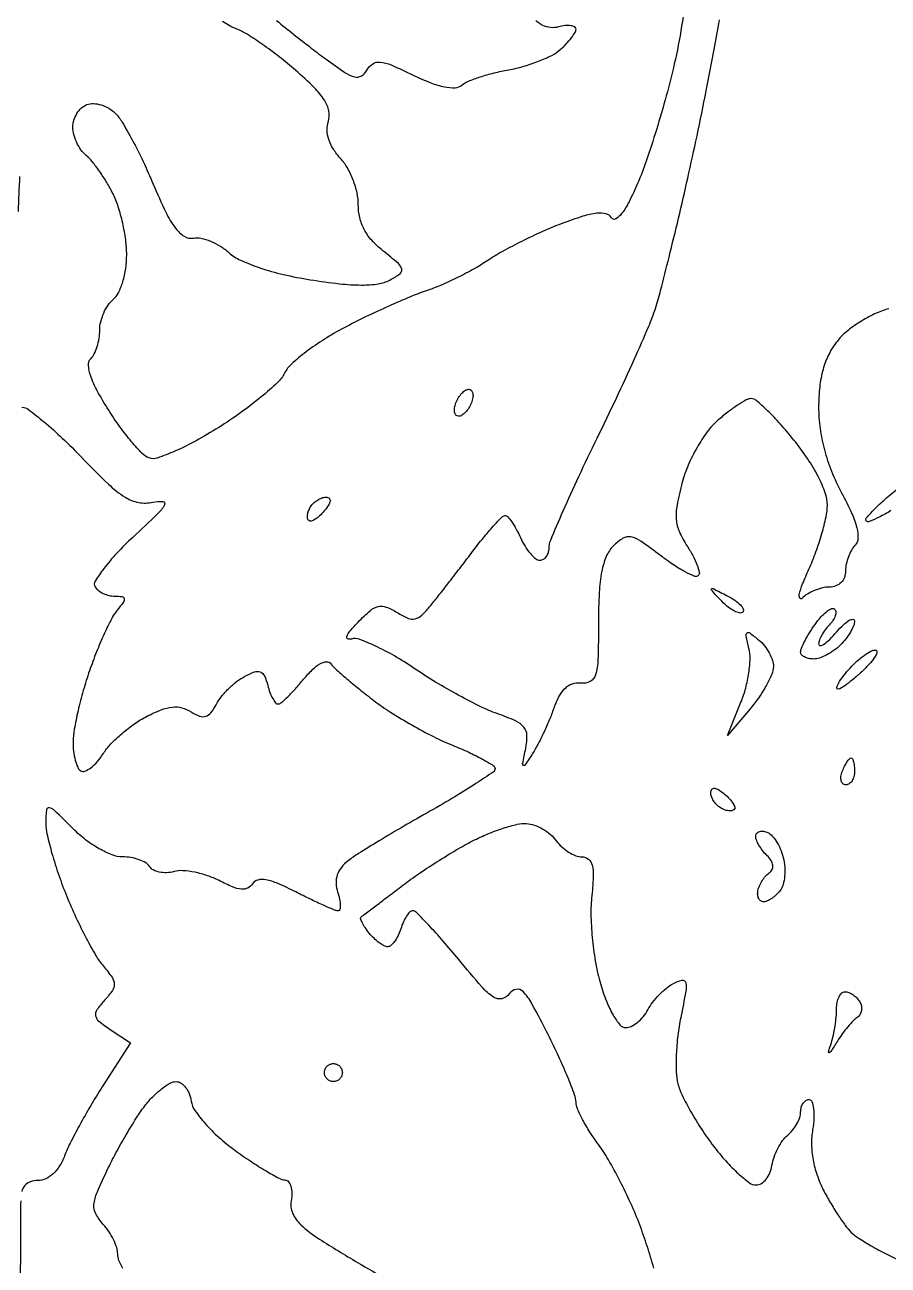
# Model space of a CAD drawing. Extents: x 0 to 102, y 0 to 135.
# Drawn here: x 20.61 to 28.74, y 14.09 to 25.76 of the extents above; entities that cross this region are included whole.
import ezdxf

# ---------------------------------------------------------------- set-up
doc = ezdxf.new("R2010")
doc.units = 0
doc.header["$MEASUREMENT"] = 0

msp = doc.modelspace()

# ---------------------------------------------------------------- linework, layer by layer
for points in [[(1.089696, 37.691352, 0.000005), (1.071462, 36.23994, 0.000218)], [(26.869958, 26.253254, -0.006603), (26.797442, 25.75057, -0.017911), (26.728638, 25.397178, -0.009685), (26.652882, 25.097341, -0.007705), (26.55991, 24.776748, -0.007801), (26.464519, 24.482275, -0.019349), (26.38307, 24.270753, -0.015797), (26.3028, 24.099294, -0.044549), (26.23275, 23.987184, -0.096382), (26.177296, 23.937446, -0.409933), (26.1382, 23.946978, 0.194093), (26.085375, 23.985802, 0.091868), (25.999586, 23.991572, 0.048826), (25.868252, 23.96308, 0.012779), (25.664523, 23.891755, 0.014525), (25.486599, 23.818335, 0.010402), (25.291967, 23.726415, 0.010517), (25.110093, 23.631022, 0.02212), (24.973989, 23.54789, -0.020541), (24.845183, 23.468657, -0.012734), (24.688049, 23.385863, -0.012769), (24.52848, 23.311921, -0.022408), (24.392521, 23.260188, 0.018785), (24.244165, 23.204966, 0.007091), (24.040942, 23.117101, 0.007012), (23.822316, 23.015165, 0.008486), (23.620242, 22.913208, 0.019765), (23.433696, 22.805461, 0.021549), (23.261713, 22.68618, 0.021627), (23.124301, 22.572136, 0.091442), (23.05961, 22.487468, -0.086426), (22.992811, 22.398214, -0.016376), (22.839839, 22.263196, -0.017047), (22.648415, 22.115763, -0.014917), (22.438833, 21.974714, -0.016009), (22.226634, 21.850233, -0.021858), (22.027514, 21.752864, -0.019467), (21.860095, 21.68751, -0.176718), (21.782946, 21.68879, -0.108213), (21.719358, 21.730633, -0.017687), (21.619561, 21.840402, -0.018764), (21.509781, 21.980415, -0.015564), (21.403424, 22.137117, -0.016125), (21.296163, 22.318962, -0.041352), (21.234195, 22.458465, -0.061905), (21.212218, 22.560712, -0.221904), (21.234461, 22.621901, 0.082866), (21.266993, 22.667465, 0.037386), (21.294308, 22.735863, 0.035688), (21.312949, 22.814113, 0.040654), (21.3192, 22.890861, -0.059505), (21.328547, 22.969124, -0.04386), (21.356477, 23.051904, -0.0446), (21.397502, 23.126608, -0.071804), (21.4461, 23.1804, 0.10556), (21.495557, 23.243118, 0.041074), (21.53626, 23.346437, 0.037836), (21.563769, 23.470882, 0.035493), (21.573, 23.600761, 0.033437), (21.563666, 23.740187, 0.021802), (21.535207, 23.899017, 0.021935), (21.493681, 24.052185, 0.03855), (21.444345, 24.1737, 0.019862), (21.385904, 24.280053, 0.017403), (21.316721, 24.386348, 0.017749), (21.247461, 24.477971, 0.048864), (21.190545, 24.535457, -0.065065), (21.142637, 24.587075, -0.044404), (21.102161, 24.656248, -0.044451), (21.074585, 24.731365, -0.065842), (21.0654, 24.800814, -0.07564), (21.075376, 24.866379, -0.06468), (21.104604, 24.929915, -0.066831), (21.147835, 24.98189, -0.09456), (21.19886, 25.013524, -0.103789), (21.259724, 25.023319, -0.062458), (21.332058, 25.010752, -0.058582), (21.404253, 24.979046, -0.063726), (21.464887, 24.93217, -0.061686), (21.529732, 24.848993, -0.011708), (21.62465, 24.681491, -0.012338), (21.72668, 24.479361, -0.011052), (21.822604, 24.264951, 0.011943), (21.941291, 24.000926, 0.048441), (22.032307, 23.850168, 0.092928), (22.114755, 23.774047, 0.185923), (22.200519, 23.757327, -0.096537), (22.272027, 23.756085, -0.044249), (22.361551, 23.72856, -0.041604), (22.453678, 23.681775, -0.045043), (22.534192, 23.621443, 0.077079), (22.645044, 23.548936, 0.025652), (22.826165, 23.477831, 0.023358), (23.049703, 23.414495, 0.0179), (23.298936, 23.365633, 0.011299), (23.577256, 23.327773, 0.027104), (23.785037, 23.315623, 0.036774), (23.940609, 23.326421, 0.087366), (24.050439, 23.362465, 0.032667), (24.146353, 23.422159, 0.304553), (24.162559, 23.46554, 0.158299), (24.13098, 23.51731, 0.008985), (23.984778, 23.638248, -0.041061), (23.880172, 23.736722, -0.061252), (23.808162, 23.839499, -0.066018), (23.766759, 23.950518, -0.058243), (23.753342, 24.073398, 0.056856), (23.741769, 24.18217, 0.037094), (23.70518, 24.303127, 0.037099), (23.651129, 24.417327, 0.056946), (23.586731, 24.505653, -0.044394), (23.518546, 24.594416, -0.062159), (23.475802, 24.684707, -0.070624), (23.460002, 24.773047, -0.086034), (23.471352, 24.856181, 0.129034), (23.476289, 24.953508, 0.091707), (23.43467, 25.055083, 0.055295), (23.336905, 25.175427, 0.016323), (23.162088, 25.336799, 0.012685), (23.00938, 25.462172, 0.012615), (22.850236, 25.579876, 0.012552), (22.706113, 25.675643, 0.047247), (22.60935, 25.724426, -0.028157), (22.536559, 25.757707, -0.038027), (22.475296, 25.796215, -0.042137)], [(22.98389, 25.803903, 0.00312), (23.145783, 25.674271, 0.003115), (23.310253, 25.545909, 0.005171), (23.450715, 25.439981, 0.011527), (23.625758, 25.316923, 0.082578), (23.719623, 25.274451, 0.203774), (23.782808, 25.283479, 0.129882), (23.835182, 25.337651, -0.116736), (23.889716, 25.397062, -0.177501), (23.95699, 25.413839, -0.075769), (24.061579, 25.38622, -0.010161), (24.269202, 25.291062, 0.019087), (24.435207, 25.218535, 0.043808), (24.565966, 25.180058, 0.062093), (24.664959, 25.172661, 0.161646), (24.730735, 25.19817, -0.07632), (24.790329, 25.233741, -0.017683), (24.900317, 25.273942, -0.017852), (25.031661, 25.31162, -0.016626), (25.1685, 25.340845, 0.025818), (25.308917, 25.373543, 0.022941), (25.450985, 25.421615, 0.023604), (25.574828, 25.476824, 0.062915), (25.65495, 25.530728, 0.022423), (25.711628, 25.584892, 0.027142), (25.75951, 25.640716, 0.027463), (25.793894, 25.690998, 0.137066), (25.803, 25.723592, 0.275861), (25.790474, 25.744567, 0.092014), (25.755035, 25.755943, 0.060881), (25.7023, 25.756233, 0.034929), (25.639713, 25.744459, -0.086025), (25.562568, 25.737952, -0.092656), (25.489874, 25.758248, -0.083442), (25.423659, 25.805874, -0.055684)], [(28.746698, 23.092414, 0.042843), (28.614032, 23.043002, 0.030224), (28.474525, 22.966317, 0.030653), (28.349147, 22.875989, 0.054724), (28.260248, 22.785377, 0.052232), (28.183044, 22.66282, 0.046326), (28.129185, 22.521954, 0.041093), (28.097594, 22.358108, 0.027089), (28.0872, 22.166391, 0.033967), (28.100779, 21.966741, 0.03155), (28.141307, 21.765668, 0.030323), (28.208809, 21.563731, 0.026372), (28.30302, 21.3615, -0.015397), (28.397155, 21.17049, -0.044044), (28.446355, 21.030995, -0.069895), (28.457565, 20.930858, -0.191624), (28.42992, 20.86668, 0.069209), (28.39584, 20.821588, 0.038971), (28.36712, 20.759148, 0.038054), (28.347539, 20.690307, 0.050305), (28.341, 20.62548, -0.088972), (28.33004, 20.564376, -0.108028), (28.2987, 20.5155, -0.108028), (28.249824, 20.48416, -0.088972), (28.18872, 20.4732, 0.058297), (28.122623, 20.465467, 0.038794), (28.049906, 20.442136, 0.038867), (27.981886, 20.40795, 0.059756), (27.930001, 20.36745, -0.502429), (27.909814, 20.370481, -0.183407), (27.90543, 20.404595, -0.03583), (27.936459, 20.502605, -0.011672), (27.995823, 20.6424, 0.018783), (28.061901, 20.804367, 0.017028), (28.118028, 20.976183, 0.017331), (28.157672, 21.133384, 0.051036), (28.169942, 21.244082, 0.089253), (28.150228, 21.359183, 0.031887), (28.083341, 21.512484, 0.028767), (27.98246, 21.683604, 0.022538), (27.85455, 21.857107, 0.012416), (27.72686, 22.007124, 0.01769), (27.605641, 22.133296, 0.013771), (27.500653, 22.229643, 0.18784), (27.4527, 22.246801, 0.11947), (27.406527, 22.234243, 0.01864), (27.3249, 22.185241, 0.019843), (27.231335, 22.118783, 0.016129), (27.136438, 22.040534, 0.053281), (27.039152, 21.934531, 0.02908), (26.942609, 21.78651, 0.028366), (26.859828, 21.620713, 0.036271), (26.803907, 21.459479, 0.017343), (26.754279, 21.244287, 0.06794), (26.746624, 21.108484, 0.086364), (26.776377, 20.992765, 0.039039), (26.851979, 20.855031, -0.022375), (26.905642, 20.764546, -0.033433), (26.943433, 20.680757, -0.035473), (26.963455, 20.61266, -0.255459), (26.954162, 20.580962, -0.304432), (26.920472, 20.574331, -0.022529), (26.831181, 20.616555, -0.02524), (26.721917, 20.681643, -0.015974), (26.601161, 20.767789, 0.011052), (26.412767, 20.905006, 0.100642), (26.319962, 20.944988, 0.190017), (26.245287, 20.932217, 0.060188), (26.154708, 20.861165, 0.09715), (26.088557, 20.76273, 0.051768), (26.045798, 20.621795, 0.035254), (26.021685, 20.422902, 0.012543), (26.0145, 20.136523, -0.006347), (26.010093, 19.789404, -0.065147), (25.987908, 19.647882, -0.203684), (25.936943, 19.585815, -0.145893), (25.847705, 19.568495, 0.10139), (25.767262, 19.560094, 0.111463), (25.699657, 19.520652, 0.084693), (25.642554, 19.445795, 0.03729), (25.592959, 19.3311, -0.01513), (25.551245, 19.221555, -0.01097), (25.49849, 19.102151, -0.011099), (25.443344, 18.990896, -0.023677), (25.394865, 18.9081, -0.003359), (25.322156, 18.798033, -0.425796), (25.30749, 18.795436, -0.292048), (25.300835, 18.812461, -0.002539), (25.329927, 18.955435, 0.056055), (25.341355, 19.076879, 0.169153), (25.312994, 19.153784, 0.116055), (25.234527, 19.213595, 0.020187), (25.060317, 19.283144, -0.028974), (24.907464, 19.347302, -0.010913), (24.701296, 19.453892, -0.010768), (24.481422, 19.579935, -0.012888), (24.2802, 19.708296, 0.016962), (24.092735, 19.825743, 0.022503), (23.914305, 19.918809, 0.020705), (23.763011, 19.981772, 0.162827), (23.688, 19.984033, -0.185551), (23.654338, 19.986537, -0.396798), (23.645611, 20.008763, -0.080596), (23.677524, 20.061739, -0.015752), (23.752404, 20.144651, -0.0234), (23.864745, 20.250991, -0.11846), (23.94091, 20.290194, -0.153004), (24.016237, 20.285358, -0.047655), (24.118833, 20.234141, 0.038363), (24.219583, 20.18149, 0.153483), (24.288006, 20.174605, 0.141759), (24.351225, 20.207997, 0.031042), (24.435129, 20.299677, 0.003532), (24.506466, 20.389348, 0.001186), (24.609385, 20.521253, 0.00118), (24.722579, 20.667752, 0.001349), (24.8301, 20.808372, -0.008301), (24.930967, 20.936557, -0.01227), (25.023996, 21.045264, -0.007521), (25.104589, 21.132225, -0.184539), (25.13377, 21.146083, -0.236709), (25.158522, 21.13601, -0.026441), (25.197299, 21.086721, -0.027633), (25.239462, 21.019241, -0.018926), (25.280007, 20.9385, 0.031507), (25.323245, 20.857539, 0.039814), (25.373449, 20.789128, 0.044326), (25.423052, 20.741076, 0.171894), (25.462786, 20.727, 0.128909), (25.495741, 20.73564, 0.100715), (25.523816, 20.759946, 0.08902), (25.542694, 20.796304, 0.075477), (25.5492, 20.839155, -0.099892), (25.564531, 20.915126, -0.00357), (25.682429, 21.189847, -0.006457), (25.828974, 21.513262, -0.004466), (26.002747, 21.875505, 0.00402), (26.183313, 22.251049, 0.004516), (26.350807, 22.615197, 0.004154), (26.487933, 22.927474, 0.024181), (26.550736, 23.0958, 0.01374), (26.599814, 23.26566, 0.0026), (26.679173, 23.578284, 0.002776), (26.767958, 23.944506, 0.002544), (26.85535, 24.3225, 0.003387), (26.942204, 24.71957, 0.002812), (27.029377, 25.143185, 0.002838), (27.10486, 25.532207, 0.007664), (27.152648, 25.809523, 0.007777)], [(20.574759, 14.69925, -0.00007), (20.574095, 14.568277, -0.000003), (20.571814, 14.131445, -0.000005), (20.569095, 13.612605, -0.000004), (20.566051, 13.033596, 0.002312)], [(20.56403, 24.337611, 0.000411), (20.550094, 24.008026, 0.00048)], [(20.586584, 22.1652, -0.164268), (20.649522, 22.143949, -0.011706), (20.795892, 22.026871, -0.015493), (20.966269, 21.874685, -0.011034), (21.147852, 21.694292, 0.010095), (21.400642, 21.442213, 0.050776), (21.557873, 21.319595, 0.094702), (21.685698, 21.269718, 0.101067), (21.819848, 21.272168, -0.076364), (21.912025, 21.278379, -0.548174), (21.928925, 21.246135, -0.071072), (21.86313, 21.161714, -0.004333), (21.630312, 20.941229, 0.016781), (21.477829, 20.789449, 0.025986), (21.357866, 20.647654, 0.023682), (21.275807, 20.528445, 0.284605), (21.275755, 20.475053, 0.092678), (21.305887, 20.441947, 0.053011), (21.352343, 20.413996, 0.050467), (21.406895, 20.395013, 0.058572), (21.461452, 20.3886, -0.037408), (21.528321, 20.38359, -0.323871), (21.548434, 20.363853, -0.200675), (21.540451, 20.329403, -0.017236), (21.483939, 20.256325, 0.053815), (21.432044, 20.178007, 0.012099), (21.36187, 20.034015, 0.01241), (21.288646, 19.862956, 0.011734), (21.222542, 19.685275, 0.013609), (21.164299, 19.500587, 0.012659), (21.11465, 19.308516, 0.012755), (21.079212, 19.135586, 0.041145), (21.068162, 19.018843, 0.030825), (21.072648, 18.928279, 0.036923), (21.088344, 18.844381, 0.040131), (21.111867, 18.777665, 0.150631), (21.140746, 18.744619, 0.241136), (21.179352, 18.741511, 0.065154), (21.234189, 18.773129, 0.050823), (21.295093, 18.830406, 0.033635), (21.353043, 18.907066, -0.046164), (21.424772, 18.997177, -0.02434), (21.528761, 19.095532, -0.024003), (21.645927, 19.186634, -0.033925), (21.758919, 19.255146, -0.024497), (21.898468, 19.318853, -0.068271), (22.002758, 19.344701, -0.091819), (22.091255, 19.337917, -0.074793), (22.178604, 19.300062, 0.047327), (22.259751, 19.259487, 0.166956), (22.317196, 19.257291, 0.157281), (22.36598, 19.290999, 0.040709), (22.41842, 19.372317, -0.046799), (22.465104, 19.442811, -0.028329), (22.53229, 19.517121, -0.028225), (22.608051, 19.58392, -0.043725), (22.681004, 19.631591, -0.032089), (22.776335, 19.674994, -0.182837), (22.831046, 19.675071, -0.2015), (22.868967, 19.639177, -0.039871), (22.900432, 19.548929, 0.025228), (22.921689, 19.481697, 0.036304), (22.947657, 19.424962, 0.039868), (22.974355, 19.384345, 0.2314), (22.996739, 19.3734, 0.180224), (23.025381, 19.384071, 0.013151), (23.088599, 19.441741, 0.017033), (23.161633, 19.516925, 0.012019), (23.238672, 19.60605, -0.026867), (23.322921, 19.697859, -0.064673), (23.396472, 19.753245, -0.113495), (23.454791, 19.770664, -0.252378), (23.49565, 19.751914, 0.047704), (23.539508, 19.704025, 0.006552), (23.641279, 19.614608, 0.007475), (23.765137, 19.511796, 0.006259), (23.8995, 19.406359, 0.021383), (24.058101, 19.295492, 0.012554), (24.256445, 19.176003, 0.012544), (24.461129, 19.066297, 0.020841), (24.639433, 18.985545, -0.011499), (24.793337, 18.91928, -0.017627), (24.923109, 18.854203, -0.012345), (25.024694, 18.795395, -0.259563), (25.041283, 18.765976, -0.249093), (25.024096, 18.733183, -0.004885), (24.861335, 18.624196, -0.010484), (24.663323, 18.500244, -0.00669), (24.42825, 18.3641, 0.003746), (24.182005, 18.223414, 0.004316), (23.949328, 18.085457, 0.003883), (23.754162, 17.965372, 0.024969), (23.659177, 17.899087, 0.058715), (23.59384, 17.834901, 0.088007), (23.555494, 17.764948, 0.091163), (23.544325, 17.687949, 0.067491), (23.559128, 17.603013, -0.025264), (23.576794, 17.535741, -0.045475), (23.583357, 17.479128, -0.065257), (23.579205, 17.440029, -0.346625), (23.563431, 17.4276, -0.099893), (23.529695, 17.434408, -0.004962), (23.425364, 17.479527, -0.007839), (23.302034, 17.536653, -0.005573), (23.165554, 17.604374, 0.015508), (22.996542, 17.684092, 0.056124), (22.883011, 17.718912, 0.106419), (22.806581, 17.71688, 0.197146), (22.75715, 17.680996, -0.144551), (22.713178, 17.641636, -0.13554), (22.653701, 17.631209, -0.075191), (22.569, 17.652474, -0.020296), (22.443189, 17.711192, 0.037113), (22.334001, 17.75775, 0.032725), (22.214463, 17.78999, 0.034177), (22.102507, 17.80459, 0.07945), (22.01851, 17.796399, -0.054261), (21.948269, 17.785973, -0.060141), (21.879904, 17.791536, -0.068526), (21.823532, 17.81136, -0.136391), (21.789055, 17.84323, 0.120854), (21.753119, 17.878544, 0.048108), (21.690161, 17.908184, 0.043954), (21.612939, 17.928397, 0.042064), (21.532215, 17.9352, -0.093504), (21.437106, 17.953143, -0.03545), (21.31456, 18.011405, -0.033485), (21.18655, 18.09557, -0.034222), (21.071908, 18.195508, 0.003806), (20.894277, 18.370455, 0.139854), (20.844522, 18.397139, 0.451137), (20.817223, 18.377099, 0.022495), (20.8116, 18.252179, 0.056357), (20.823947, 18.14298, 0.013474), (20.869578, 17.965854, 0.013678), (20.933419, 17.764081, 0.013152), (21.008972, 17.563413, 0.012138), (21.095325, 17.365094, 0.011988), (21.191541, 17.170366, 0.01193), (21.283859, 17.004058, 0.0444), (21.353321, 16.906626, -0.023207), (21.434857, 16.801936, -0.145678), (21.45632, 16.738439, -0.1633), (21.438282, 16.677346, -0.031191), (21.365092, 16.585569, 0.028914), (21.291503, 16.494149, 0.206093), (21.279735, 16.439852, 0.178814), (21.310445, 16.389415, 0.020962), (21.41882, 16.31072), (21.607754, 16.185273), (21.34199, 15.770086, 0.009127), (21.233794, 15.594065, 0.00829), (21.128467, 15.40852, 0.008329), (21.039769, 15.239415, 0.026281), (20.988306, 15.12225, -0.048401), (20.941079, 15.026455, -0.066872), (20.880262, 14.952513, -0.078255), (20.810824, 14.905744, -0.109575), (20.738043, 14.8896, 0.081058), (20.665631, 14.877783, 0.135384), (20.614764, 14.843529, 0.120193), (20.584857, 14.784619, 0.056459)], [(28.768222, 21.192793, -0.02039), (28.657164, 21.131553, -0.015492), (28.565816, 21.089416, -0.30567), (28.536974, 21.095026, -0.394161), (28.536064, 21.121422, -0.013906), (28.6114, 21.203227, -0.019103), (28.714241, 21.301075, -0.011345), (28.843685, 21.410023, -0.021428)], [(26.536725, 14.064755, 0.009746), (26.472993, 14.272629, 0.01075), (26.403119, 14.471118, 0.016296), (26.319943, 14.671996, 0.012286), (26.216062, 14.887195, 0.012457), (26.108311, 15.084801, 0.027884), (26.014644, 15.227804, -0.017176), (25.933621, 15.34591, -0.020005), (25.86517, 15.463562, -0.019415), (25.815658, 15.566559, -0.102678), (25.803, 15.627549, 0.090327), (25.790356, 15.69697, 0.008278), (25.725561, 15.860673, 0.010484), (25.64034, 16.05441, 0.008026), (25.539378, 16.262657, 0.007142), (25.388166, 16.551862, 0.065218), (25.305074, 16.666716, 0.25251), (25.240167, 16.688194, 0.193437), (25.175656, 16.647993, -0.174918), (25.105268, 16.600549, -0.21292), (25.02767, 16.614094, -0.065252), (24.916724, 16.711934, -0.007336), (24.699028, 16.968774, 0.006968), (24.55055, 17.14421, 0.010562), (24.416141, 17.292177, 0.005567), (24.299844, 17.41219, 0.197519), (24.264751, 17.427025, 0.20676), (24.238944, 17.416181, 0.045323), (24.208191, 17.377729, 0.040038), (24.178089, 17.323148, 0.029165), (24.1533, 17.2584, -0.034498), (24.127708, 17.19363, -0.045126), (24.095239, 17.138903, -0.052352), (24.061111, 17.100786, -0.186087), (24.031058, 17.0892, -0.124799), (23.997561, 17.097693, -0.034233), (23.951216, 17.127077, -0.032358), (23.901508, 17.168793, -0.028803), (23.855503, 17.218144, -0.023025), (23.816883, 17.269298, -0.037733), (23.789678, 17.316243, -0.044737), (23.775589, 17.353634, -0.314041), (23.781694, 17.371026, 0.006213), (23.805342, 17.388523, 0.000181), (23.904551, 17.463912, 0.000364), (24.02123, 17.552778, 0.000251), (24.1533, 17.653621, -0.012909), (24.307462, 17.765271, -0.008287), (24.4917, 17.887145, -0.008328), (24.676156, 18.000539, -0.015432), (24.8301, 18.085375, -0.020223), (24.972073, 18.150895, -0.020257), (25.118797, 18.20469, -0.020573), (25.250296, 18.241051, -0.072019), (25.3377, 18.248484, -0.071559), (25.410576, 18.233572, -0.044837), (25.489671, 18.196884, -0.044147), (25.562676, 18.145624, -0.060196), (25.617447, 18.086849, 0.050246), (25.669401, 18.028831, 0.044667), (25.733861, 17.979747, 0.047247), (25.800507, 17.946136, 0.093439), (25.858513, 17.9352, -0.172438), (25.919987, 17.91335, -0.165658), (25.955125, 17.857232, -0.069932), (25.965132, 17.748116, -0.012822), (25.950162, 17.545697, 0.032387), (25.943944, 17.366649, 0.01808), (25.958376, 17.14894, 0.017976), (25.988996, 16.928942, 0.027734), (26.032709, 16.741997, 0.022724), (26.088992, 16.577998, 0.036836), (26.153033, 16.445312, 0.042804), (26.217148, 16.353355, 0.222668), (26.271687, 16.3278, 0.115683), (26.323214, 16.339883, 0.054743), (26.381009, 16.376933, 0.050067), (26.435801, 16.431081, 0.050007), (26.478762, 16.495061, -0.041708), (26.524086, 16.565037, -0.028077), (26.586481, 16.637004, -0.028321), (26.655237, 16.70026, -0.048973), (26.719763, 16.743395, -0.06993), (26.801231, 16.773296, -0.413831), (26.835684, 16.751085, -0.098753), (26.837011, 16.670999, -0.005438), (26.789103, 16.423465, 0.021127), (26.76174, 16.253697, 0.018721), (26.747411, 16.075227, 0.019126), (26.746693, 15.91352, 0.053073), (26.762522, 15.801084, 0.051716), (26.802451, 15.691441, 0.016358), (26.883811, 15.537163, 0.01614), (26.986395, 15.369951, 0.01726), (27.097396, 15.213503, 0.019609), (27.213321, 15.073276, 0.025463), (27.330673, 14.954872, 0.024689), (27.435453, 14.868467, 0.161434), (27.499304, 14.8473, 0.139899), (27.548111, 14.861229, 0.084011), (27.593592, 14.901411, 0.072436), (27.62895, 14.96108, 0.0623), (27.648129, 15.031506, -0.048747), (27.667107, 15.109445, -0.035613), (27.702438, 15.191301, -0.036276), (27.747591, 15.264752, -0.063678), (27.796179, 15.316815, 0.050009), (27.842792, 15.36411, 0.042005), (27.882215, 15.422453, 0.043865), (27.909215, 15.482492, 0.08393), (27.918, 15.534459, -0.066242), (27.923928, 15.579009, -0.08339), (27.941289, 15.616766, -0.099299), (27.967048, 15.642019, -0.145393), (27.997281, 15.651, -0.315937), (28.024685, 15.631764, -0.057419), (28.039783, 15.567867, -0.043702), (28.042523, 15.476482, -0.025881), (28.030637, 15.367995, 0.04451), (28.020616, 15.228892, 0.039788), (28.034581, 15.084756, 0.038641), (28.07193, 14.94051, 0.036677), (28.131526, 14.801082, 0.013393), (28.196073, 14.684054, 0.012291), (28.268591, 14.567194, 0.012397), (28.338422, 14.466161, 0.038978), (28.391965, 14.403549, 0.053623), (28.459469, 14.349156, 0.012903), (28.582503, 14.274516, 0.013102), (28.728975, 14.195767, 0.012657), (28.881048, 14.123842, 0.018735)], [(21.538102, 14.062525, -0.038294), (21.50019, 14.13813, -0.09737), (21.4884, 14.1981, 0.079505), (21.478822, 14.257957, 0.034351), (21.448337, 14.332965, 0.03289), (21.40421, 14.409952, 0.037354), (21.352014, 14.477082, -0.061481), (21.282578, 14.575849, -0.145854), (21.264878, 14.663039, -0.080107), (21.294067, 14.777709, -0.010428), (21.399576, 15.007775, -0.011871), (21.482455, 15.169098, -0.009381), (21.57945, 15.339655, -0.009506), (21.675513, 15.494642, -0.023166), (21.753603, 15.603981, -0.03006), (21.827157, 15.686733, -0.033756), (21.907465, 15.756686, -0.035967), (21.982963, 15.805848, -0.127), (22.038556, 15.8202, -0.147424), (22.084481, 15.806358, -0.082133), (22.127628, 15.766213, -0.06971), (22.161575, 15.706694, -0.058338), (22.180466, 15.636413, 0.115471), (22.215569, 15.547489, 0.02993), (22.311298, 15.425593, 0.028786), (22.440375, 15.295931, 0.025752), (22.5882, 15.17673, 0.009945), (22.740865, 15.070658, 0.013019), (22.884687, 14.980228, 0.010581), (23.007278, 14.910994, 0.108744), (23.062918, 14.895217, -0.208829), (23.096016, 14.878346, -0.099645), (23.118903, 14.835335, -0.072135), (23.128159, 14.772539, -0.046661), (23.121478, 14.69925, 0.150722), (23.134988, 14.582312, 0.102256), (23.213219, 14.472269, 0.046079), (23.386616, 14.338558, 0.007641), (23.746559, 14.118117, 0.009259), (24.024274, 13.960686, 0.008787)]]:
    msp.add_lwpolyline(points, format="xyb")
for points in [[(24.794196, 22.3344, -0.209945), (24.817862, 22.324005, -0.13955), (24.831373, 22.297123, -0.08982), (24.831752, 22.256118, -0.049166), (24.818394, 22.2075, -0.046632), (24.794365, 22.158954, -0.052856), (24.762589, 22.117877, -0.060245), (24.728259, 22.089748, -0.142471), (24.696804, 22.0806, -0.209945), (24.673138, 22.090995, -0.13955), (24.659627, 22.117877, -0.08982), (24.659248, 22.158882, -0.049166), (24.672606, 22.2075, -0.046632), (24.696635, 22.256046, -0.052856), (24.728411, 22.297123, -0.060245), (24.762741, 22.325252, -0.142471)], [(23.449552, 21.3192, -0.176123), (23.477719, 21.308961, -0.256649), (23.487087, 21.284879, -0.110288), (23.47239, 21.244757, -0.030483), (23.432503, 21.190256, -0.030935), (23.388689, 21.143654, -0.05004), (23.345552, 21.110561, -0.066988), (23.309223, 21.094312, -0.274667), (23.286773, 21.100027, -0.161573), (23.276024, 21.12145, -0.069134), (23.275811, 21.153875, -0.058241), (23.285352, 21.191586, -0.04739), (23.303821, 21.228971, -0.0641), (23.331823, 21.263486, -0.051744), (23.369632, 21.292695, -0.053409), (23.411015, 21.312566, -0.085443)], [(27.227296, 20.391628, -0.029819), (27.29936, 20.349066, -0.05386), (27.351702, 20.304913, -0.082345), (27.378184, 20.266049, -0.314606), (27.373331, 20.238731, -0.253633), (27.343187, 20.229781, -0.066521), (27.294019, 20.247231, -0.05091), (27.235431, 20.285249, -0.032763), (27.175736, 20.340068, -0.002294), (27.078104, 20.44323, -0.404836), (27.078325, 20.45699, -0.323466), (27.093716, 20.459469, -0.001975)], [(28.238239, 20.265761, -0.193851), (28.249456, 20.23941, -0.087285), (28.243566, 20.20162, -0.067138), (28.222003, 20.158407, -0.047157), (28.18731, 20.11647, 0.035974), (28.149, 20.072212, 0.033945), (28.116607, 20.022084, 0.03579), (28.09416, 19.973687, 0.090934), (28.0872, 19.935735, 0.456627), (28.102233, 19.922707, 0.113528), (28.136902, 19.936102, 0.0462), (28.191341, 19.980768, 0.019227), (28.2564, 20.0502, -0.021819), (28.321484, 20.118941, -0.054987), (28.375898, 20.161103, -0.147393), (28.409927, 20.170035, -0.403708), (28.4256, 20.153787, -0.10071), (28.416597, 20.109545, -0.033329), (28.386548, 20.050112, -0.031624), (28.343534, 19.986966, -0.031057), (28.292657, 19.929343, -0.040215), (28.232867, 19.878468, -0.035542), (28.163264, 19.835452, -0.037263), (28.094651, 19.805792, -0.083576), (28.038857, 19.7964, -0.052458), (27.992617, 19.801265, -0.072319), (27.953502, 19.815722, -0.092245), (27.927226, 19.837073, -0.177955), (27.918, 19.862176, -0.104293), (27.925729, 19.898827, -0.0165), (27.957812, 19.965469, -0.017692), (28.001639, 20.042542, -0.014647), (28.053529, 20.121447, -0.027538), (28.10903, 20.192069, -0.04664), (28.163693, 20.243656, -0.063264), (28.209873, 20.271141, -0.308217)], [(27.522629, 19.976391, -0.052342), (27.576571, 19.921787, -0.0438), (27.62172, 19.853943, -0.045721), (27.652075, 19.783764, -0.084944), (27.661158, 19.722591, -0.095565), (27.646121, 19.652948, -0.025662), (27.596205, 19.550793, -0.025023), (27.526372, 19.438375, -0.023546), (27.444316, 19.3311), (27.230517, 19.0773), (27.356225, 19.389246, 0.031332), (27.400628, 19.523042, 0.02765), (27.430191, 19.667031, 0.028664), (27.442178, 19.800003, 0.071342), (27.431496, 19.896846, -0.009115), (27.4037, 20.013421, -0.273806), (27.412791, 20.040976, -0.352397), (27.438482, 20.042004, -0.012321)], [(28.621313, 19.881, -0.455359), (28.635884, 19.864259, -0.102647), (28.621414, 19.823739, -0.045418), (28.57486, 19.760994, -0.019603), (28.502451, 19.686068, -0.014045), (28.421847, 19.613176, -0.022152), (28.34835, 19.555804, -0.017954), (28.287047, 19.515411, -0.302402), (28.263969, 19.516349, -0.356377), (28.258897, 19.535557, -0.030271), (28.284558, 19.584011, -0.029448), (28.326443, 19.644396, -0.017562), (28.382831, 19.711281, -0.025191), (28.447864, 19.776245, -0.029004), (28.516242, 19.831145, -0.030045), (28.57867, 19.870149, -0.12524)], [(28.392351, 18.8658, -0.289661), (28.405205, 18.857671, -0.046727), (28.415833, 18.828523, -0.039339), (28.423191, 18.78753, -0.024748), (28.4256, 18.7389, -0.062722), (28.419489, 18.690379, -0.08088), (28.401529, 18.649277, -0.098158), (28.374907, 18.621771, -0.152681), (28.343655, 18.612, -0.184534), (28.316534, 18.622362, -0.147206), (28.300086, 18.649277, -0.100118), (28.297758, 18.690309, -0.055937), (28.310406, 18.7389, -0.02136), (28.331482, 18.787508, -0.030395), (28.354565, 18.828523, -0.030693), (28.376589, 18.85843, -0.222225)], [(27.200944, 18.525703, -0.030935), (27.247546, 18.481889, -0.05004), (27.280639, 18.438752, -0.066988), (27.296888, 18.402423, -0.274667), (27.291173, 18.379973, -0.161573), (27.26975, 18.369224, -0.069134), (27.237325, 18.369011, -0.058241), (27.199614, 18.378552, -0.04739), (27.162229, 18.397021, -0.0641), (27.127714, 18.425023, -0.051744), (27.098505, 18.462832, -0.053409), (27.078634, 18.504215, -0.085443), (27.072, 18.542752, -0.176123), (27.082239, 18.570919, -0.256649), (27.106321, 18.580287, -0.110288), (27.146443, 18.56559, -0.030483)], [(27.598416, 18.168628, -0.122876), (27.641812, 18.14104, -0.045966), (27.686832, 18.083996, -0.042059), (27.726509, 18.01, -0.039613), (27.754182, 17.928928, -0.044528), (27.768182, 17.842586, -0.041349), (27.767206, 17.752922, -0.044009), (27.752563, 17.673137, -0.097125), (27.725007, 17.61795, -0.039845), (27.688327, 17.577487, -0.0396), (27.645622, 17.543264, -0.042535), (27.603476, 17.519611, -0.107003), (27.569241, 17.5122, -0.153594), (27.542662, 17.520562, -0.124615), (27.523021, 17.543264, -0.098769), (27.513601, 17.577517, -0.067321), (27.51615, 17.61795, -0.05492), (27.530384, 17.662828, -0.037068), (27.555731, 17.71024, -0.03727), (27.587517, 17.75297, -0.059181), (27.621193, 17.783627, 0.121141), (27.649118, 17.816155, 0.150065), (27.655855, 17.85531, 0.112956), (27.639386, 17.900086, 0.05204), (27.600043, 17.948597, -0.03204), (27.559844, 17.994307, -0.032131), (27.525856, 18.044736, -0.033894), (27.502157, 18.092445, -0.098638), (27.495, 18.12837, -0.158183), (27.503315, 18.153995, -0.143991), (27.525379, 18.171022, -0.108243), (27.558857, 18.176273, -0.065516)], [(28.336007, 16.6662, -0.097634), (28.370734, 16.659354, -0.052508), (28.409306, 16.63857, -0.049467), (28.445605, 16.60812, -0.055149), (28.473746, 16.572141, -0.086568), (28.489766, 16.532132, -0.091463), (28.490855, 16.489853, -0.096824), (28.477011, 16.451893, -0.111216), (28.450358, 16.424091, 0.055199), (28.41197, 16.392066, 0.017341), (28.361969, 16.336257, 0.017089), (28.310081, 16.269636, 0.018132), (28.263932, 16.2009, -0.0025), (28.202309, 16.102612, -0.191766), (28.187563, 16.091931, -0.580639), (28.180998, 16.098747, -0.004721), (28.207712, 16.186669, 0.023817), (28.22638, 16.257762, 0.014222), (28.242098, 16.343786, 0.014222), (28.252898, 16.43055, 0.023853), (28.2564, 16.503919, -0.047086), (28.262262, 16.566029, -0.067064), (28.279785, 16.61853, -0.087207), (28.305601, 16.653936, -0.19408)], [(23.5188, 15.9894, -0.099038), (23.551087, 15.982941, -0.097945), (23.578549, 15.964549, -0.097945), (23.596941, 15.937087, -0.099038), (23.6034, 15.9048, -0.099038), (23.596941, 15.872513, -0.097945), (23.578549, 15.845051, -0.097945), (23.551087, 15.826659, -0.099038), (23.5188, 15.8202, -0.099038), (23.486513, 15.826659, -0.097945), (23.459051, 15.845051, -0.097945), (23.440659, 15.872513, -0.099038), (23.4342, 15.9048, -0.099038), (23.440659, 15.937087, -0.097945), (23.459051, 15.964549, -0.097945), (23.486513, 15.982941, -0.099038)]]:
    msp.add_lwpolyline(points, format="xyb", close=True)

doc.saveas('drawing.dxf')
